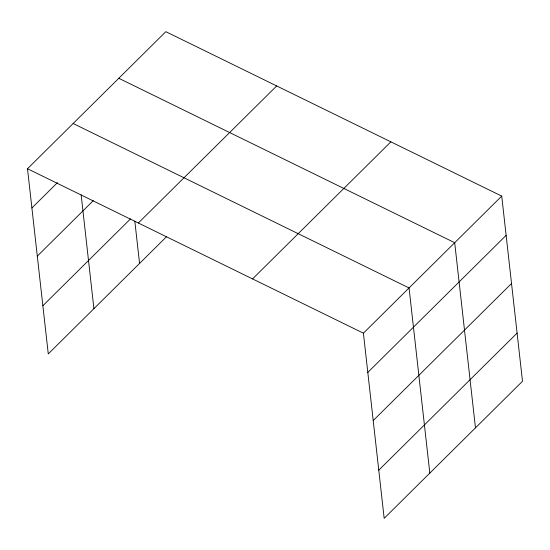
<?xml version="1.0" encoding="UTF-8"?>
<svg xmlns="http://www.w3.org/2000/svg" width="550" height="550" viewBox="0 0 550 550"><rect width="100%" height="100%" fill="white"/><g stroke="black" fill="none" stroke-linecap="round" stroke-linejoin="round"><path stroke-width="0.82" d="M166.698 236.541L48.269 353.891L27.5 168.74L165.825 31.673L501.731 196.109L522.5 381.26L384.175 518.327L363.406 333.176L501.731 196.109M31.9 207.976L57.461 182.641M37.304 256.128L93.294 200.64M42.866 305.738L130.508 218.893M138.346 223.004L276.678 85.938M252.553 278.912L390.885 141.845M367.806 372.412L506.131 235.345M373.209 420.564L511.534 283.498M378.771 470.174L517.096 333.107M118.793 78.279L454.699 242.715L475.468 427.859M73.15 123.509L409.056 287.946L429.818 473.096M27.5 168.74L363.406 333.176M134.826 221.183L139.562 263.423M81.153 194.844L93.912 308.66"/></g></svg>
